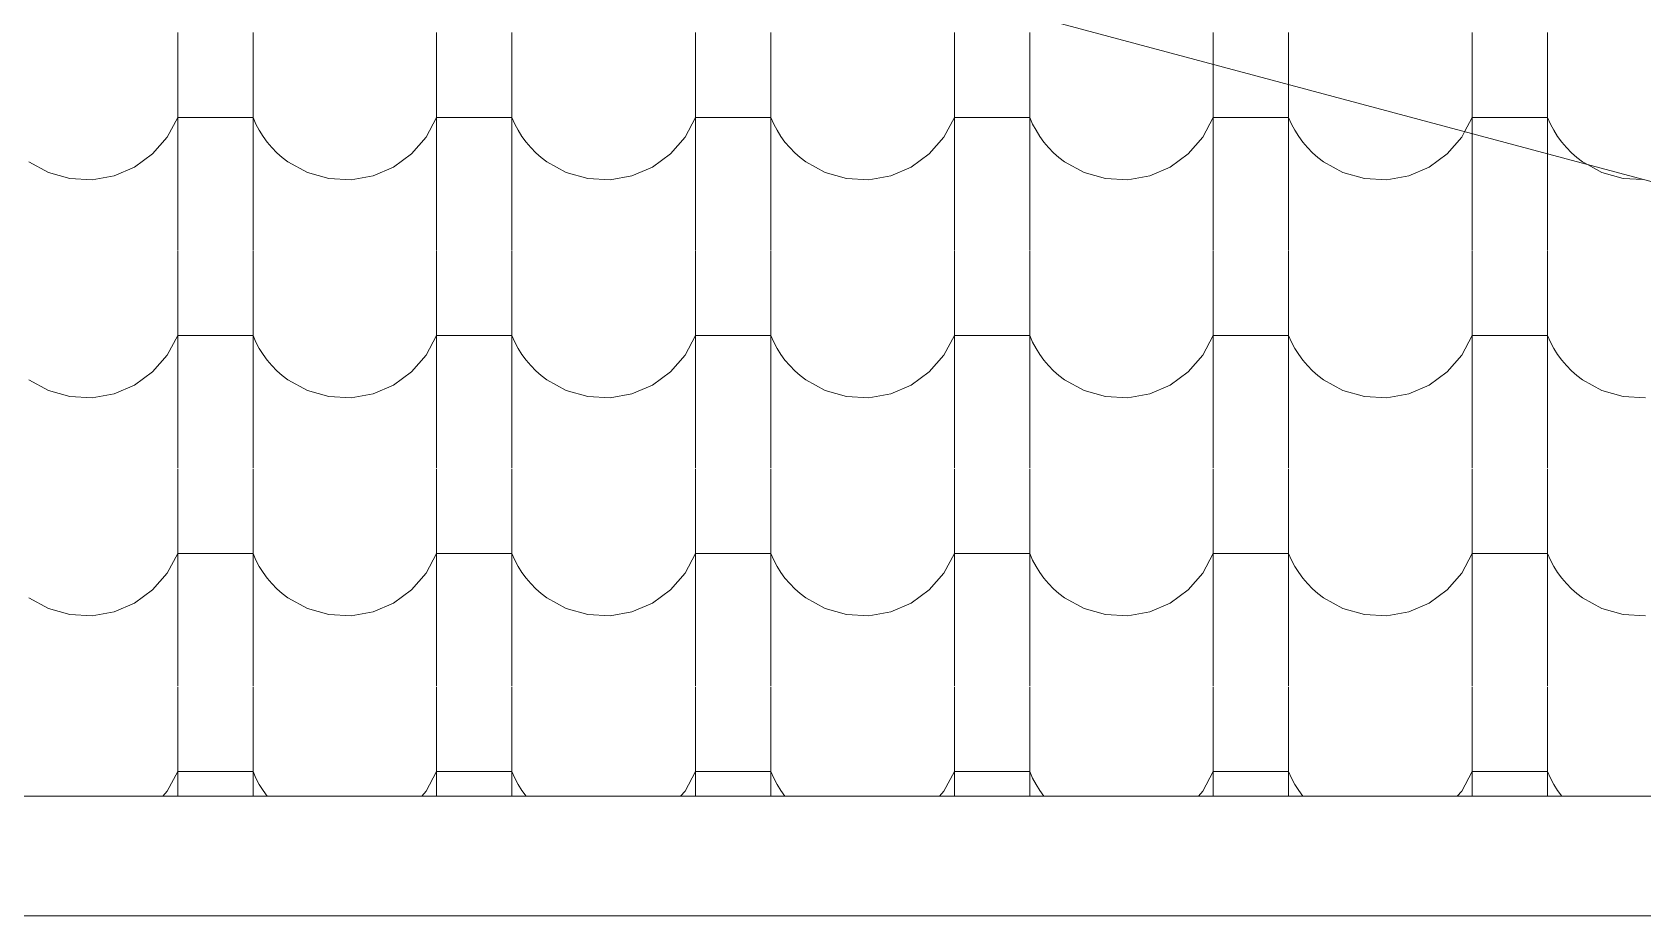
# Model space of a CAD drawing. Header units: millimetres. Extents: x 3554773 to 3850347, y -1853213 to -1653133.
# Drawn here: x 3604341 to 3608492, y -1693890 to -1691612 of the extents above; entities that cross this region are included whole.
import ezdxf

# ---------------------------------------------------------------- set-up
doc = ezdxf.new("R2010")
doc.units = ezdxf.units.MM
doc.header["$MEASUREMENT"] = 0
doc.set_wipeout_variables(frame=1)
doc.linetypes.add('Wipeout_Contour', pattern=[1000, 0, -1000])
doc.layers.add('Shell - Roof', color=7, linetype='Continuous')
doc.layers.add('Structural - Bearing', color=7, linetype='Continuous')
for name, color, linetype, lineweight, true_color in [('Shell - Roof_Pen_No__72', 7, 'Continuous', 20, 0xbf8080), ('Shell - Roof_Pen_No__92', 7, 'Continuous', 13, 0xbf8080), ('Structural - Bearing_Pen_No__87', 7, 'Continuous', 20, 0x6a6a6a)]:
    doc.layers.add(name, color=color, linetype=linetype, lineweight=lineweight, true_color=true_color)

# ---------------------------------------------------------------- blocks, each defined once
blk = doc.blocks.new('Fill_9', base_point=(2062354.7, -947561.6))
at = {"color": 254, "linetype": 'Wipeout_Contour', "lineweight": 0, "ltscale": 16243110.99359402}
blk.add_wipeout([(3675542.1, -1724558.6), (3671600.1, -1725614.9), (3676733.4, -1725614.9), (3680675.4, -1724558.6)], dxfattribs=at).dxf.layer = 'Shell - Roof'
blk = doc.blocks.new('*X19', base_point=(2062354.7, -947561.6))
at = {"layer": 'Shell - Roof_Pen_No__72', "linetype": 'Continuous'}
for p, q in [((3679165.7, -1725128.1), (3679165.7, -1725266.6)), ((3679213.7, -1725128.1), (3679213.7, -1725266.6)), ((3679330.7, -1725128.1), (3679330.7, -1725266.6)), ((3679378.7, -1725128.1), (3679378.7, -1725266.6)), ((3679495.7, -1725128.1), (3679495.7, -1725266.6)), ((3679543.7, -1725128.1), (3679543.7, -1725266.6)), ((3679660.7, -1725128.1), (3679660.7, -1725266.6)), ((3679708.7, -1725128.1), (3679708.7, -1725266.6)), ((3679825.7, -1725148.4), (3679825.7, -1725266.6)), ((3679873.7, -1725161.3), (3679873.7, -1725266.6)), ((3679159, -1725194.7), (3679165.7, -1725182.2)), ((3679189.7, -1725182.2), (3679165.7, -1725182.2)), ((3679213.7, -1725182.2), (3679189.7, -1725182.2)), ((3679213.7, -1725182.2), (3679215.5, -1725186.4)), ((3679324, -1725194.7), (3679330.7, -1725182.2)), ((3679354.7, -1725182.2), (3679330.7, -1725182.2)), ((3679378.7, -1725182.2), (3679354.7, -1725182.2)), ((3679378.7, -1725182.2), (3679380.5, -1725186.4)), ((3679489, -1725194.7), (3679495.7, -1725182.2)), ((3679519.7, -1725182.2), (3679495.7, -1725182.2)), ((3679543.7, -1725182.2), (3679519.7, -1725182.2)), ((3679543.7, -1725182.2), (3679545.5, -1725186.4)), ((3679654, -1725194.7), (3679660.7, -1725182.2)), ((3679684.7, -1725182.2), (3679660.7, -1725182.2)), ((3679708.7, -1725182.2), (3679684.7, -1725182.2)), ((3679708.7, -1725182.2), (3679710.5, -1725186.4)), ((3679819, -1725194.7), (3679825.7, -1725182.2)), ((3679849.7, -1725182.2), (3679825.7, -1725182.2)), ((3679873.7, -1725182.2), (3679849.7, -1725182.2)), ((3679873.7, -1725182.2), (3679875.5, -1725186.4)), ((3679215.5, -1725186.4), (3679217.7, -1725190.4)), ((3679217.7, -1725190.4), (3679220.1, -1725194.3)), ((3679380.5, -1725186.4), (3679382.7, -1725190.4)), ((3679382.7, -1725190.4), (3679385.1, -1725194.3)), ((3679545.5, -1725186.4), (3679547.7, -1725190.4)), ((3679547.7, -1725190.4), (3679550.1, -1725194.3)), ((3679710.5, -1725186.4), (3679712.7, -1725190.4)), ((3679712.7, -1725190.4), (3679715.1, -1725194.3)), ((3679875.5, -1725186.4), (3679877.7, -1725190.4)), ((3679877.7, -1725190.4), (3679880.1, -1725194.3)), ((3679984, -1725194.7), (3679985.8, -1725191.3)), ((3679990.7, -1725192.6), (3679990.7, -1725266.6)), ((3679149.7, -1725205.4), (3679159, -1725194.7)), ((3679220.1, -1725194.3), (3679222.7, -1725197.9)), ((3679222.7, -1725197.9), (3679225.7, -1725201.4)), ((3679225.7, -1725201.4), (3679228.9, -1725204.7)), ((3679314.7, -1725205.4), (3679324, -1725194.7)), ((3679385.1, -1725194.3), (3679387.7, -1725197.9)), ((3679387.7, -1725197.9), (3679390.7, -1725201.4)), ((3679390.7, -1725201.4), (3679393.9, -1725204.7)), ((3679479.7, -1725205.4), (3679489, -1725194.7)), ((3679550.1, -1725194.3), (3679552.7, -1725197.9)), ((3679552.7, -1725197.9), (3679555.7, -1725201.4)), ((3679555.7, -1725201.4), (3679558.9, -1725204.7)), ((3679644.7, -1725205.4), (3679654, -1725194.7)), ((3679715.1, -1725194.3), (3679717.7, -1725197.9)), ((3679717.7, -1725197.9), (3679720.7, -1725201.4)), ((3679720.7, -1725201.4), (3679723.9, -1725204.7)), ((3679809.7, -1725205.4), (3679819, -1725194.7)), ((3679880.1, -1725194.3), (3679882.7, -1725197.9)), ((3679882.7, -1725197.9), (3679885.7, -1725201.4)), ((3679885.7, -1725201.4), (3679888.9, -1725204.7)), ((3679974.7, -1725205.4), (3679984, -1725194.7)), ((3679070.9, -1725210.4), (3679083.3, -1725217.3)), ((3679138.2, -1725213.8), (3679149.7, -1725205.4)), ((3679228.9, -1725204.7), (3679232.3, -1725207.7)), ((3679232.3, -1725207.7), (3679235.9, -1725210.4)), ((3679235.9, -1725210.4), (3679248.3, -1725217.3)), ((3679303.2, -1725213.8), (3679314.7, -1725205.4)), ((3679393.9, -1725204.7), (3679397.3, -1725207.7)), ((3679397.3, -1725207.7), (3679400.9, -1725210.4)), ((3679400.9, -1725210.4), (3679413.3, -1725217.3)), ((3679468.2, -1725213.8), (3679479.7, -1725205.4)), ((3679558.9, -1725204.7), (3679562.3, -1725207.7)), ((3679562.3, -1725207.7), (3679565.9, -1725210.4)), ((3679565.9, -1725210.4), (3679578.3, -1725217.3)), ((3679633.2, -1725213.8), (3679644.7, -1725205.4)), ((3679723.9, -1725204.7), (3679727.3, -1725207.7)), ((3679727.3, -1725207.7), (3679730.9, -1725210.4)), ((3679730.9, -1725210.4), (3679743.3, -1725217.3)), ((3679798.2, -1725213.8), (3679809.7, -1725205.4)), ((3679888.9, -1725204.7), (3679892.3, -1725207.7)), ((3679892.3, -1725207.7), (3679895.9, -1725210.4)), ((3679895.9, -1725210.4), (3679908.3, -1725217.3)), ((3679963.2, -1725213.8), (3679974.7, -1725205.4)), ((3680038.7, -1725205.5), (3680038.7, -1725266.6)), ((3680064.5, -1725212.4), (3680073.3, -1725217.3)), ((3679083.3, -1725217.3), (3679097, -1725221.1)), ((3679097, -1725221.1), (3679111.2, -1725221.9)), ((3679111.2, -1725221.9), (3679125.2, -1725219.4)), ((3679125.2, -1725219.4), (3679138.2, -1725213.8)), ((3679248.3, -1725217.3), (3679262, -1725221.1)), ((3679262, -1725221.1), (3679276.2, -1725221.9)), ((3679276.2, -1725221.9), (3679290.2, -1725219.4)), ((3679290.2, -1725219.4), (3679303.2, -1725213.8)), ((3679413.3, -1725217.3), (3679427, -1725221.1)), ((3679427, -1725221.1), (3679441.2, -1725221.9)), ((3679441.2, -1725221.9), (3679455.2, -1725219.4)), ((3679455.2, -1725219.4), (3679468.2, -1725213.8)), ((3679578.3, -1725217.3), (3679592, -1725221.1)), ((3679592, -1725221.1), (3679606.2, -1725221.9)), ((3679606.2, -1725221.9), (3679620.2, -1725219.4)), ((3679620.2, -1725219.4), (3679633.2, -1725213.8)), ((3679743.3, -1725217.3), (3679757, -1725221.1)), ((3679757, -1725221.1), (3679771.2, -1725221.9)), ((3679771.2, -1725221.9), (3679785.2, -1725219.4)), ((3679785.2, -1725219.4), (3679798.2, -1725213.8)), ((3679908.3, -1725217.3), (3679922, -1725221.1)), ((3679922, -1725221.1), (3679936.2, -1725221.9)), ((3679936.2, -1725221.9), (3679950.2, -1725219.4)), ((3679950.2, -1725219.4), (3679963.2, -1725213.8)), ((3680073.3, -1725217.3), (3680087, -1725221.1)), ((3680087, -1725221.1), (3680099.4, -1725221.8)), ((3679165.7, -1725267.1), (3679165.7, -1725405.6)), ((3679213.7, -1725267.1), (3679213.7, -1725405.6)), ((3679330.7, -1725267.1), (3679330.7, -1725405.6)), ((3679378.7, -1725267.1), (3679378.7, -1725405.6)), ((3679495.7, -1725267.1), (3679495.7, -1725405.6)), ((3679543.7, -1725267.1), (3679543.7, -1725405.6)), ((3679660.7, -1725267.1), (3679660.7, -1725405.6)), ((3679708.7, -1725267.1), (3679708.7, -1725405.6)), ((3679825.7, -1725267.1), (3679825.7, -1725405.6)), ((3679873.7, -1725267.1), (3679873.7, -1725405.6)), ((3679990.7, -1725267.1), (3679990.7, -1725405.6)), ((3680038.7, -1725267.1), (3680038.7, -1725405.6)), ((3679159, -1725333.7), (3679165.7, -1725321.2)), ((3679189.7, -1725321.2), (3679165.7, -1725321.2)), ((3679213.7, -1725321.2), (3679189.7, -1725321.2)), ((3679213.7, -1725321.2), (3679215.5, -1725325.4)), ((3679215.5, -1725325.4), (3679217.7, -1725329.4)), ((3679324, -1725333.7), (3679330.7, -1725321.2)), ((3679354.7, -1725321.2), (3679330.7, -1725321.2)), ((3679378.7, -1725321.2), (3679354.7, -1725321.2)), ((3679378.7, -1725321.2), (3679380.5, -1725325.4)), ((3679380.5, -1725325.4), (3679382.7, -1725329.4)), ((3679489, -1725333.7), (3679495.7, -1725321.2)), ((3679519.7, -1725321.2), (3679495.7, -1725321.2)), ((3679543.7, -1725321.2), (3679519.7, -1725321.2)), ((3679543.7, -1725321.2), (3679545.5, -1725325.4)), ((3679545.5, -1725325.4), (3679547.7, -1725329.4)), ((3679654, -1725333.7), (3679660.7, -1725321.2)), ((3679684.7, -1725321.2), (3679660.7, -1725321.2)), ((3679708.7, -1725321.2), (3679684.7, -1725321.2)), ((3679708.7, -1725321.2), (3679710.5, -1725325.4)), ((3679710.5, -1725325.4), (3679712.7, -1725329.4)), ((3679819, -1725333.7), (3679825.7, -1725321.2)), ((3679849.7, -1725321.2), (3679825.7, -1725321.2)), ((3679873.7, -1725321.2), (3679849.7, -1725321.2)), ((3679873.7, -1725321.2), (3679875.5, -1725325.4)), ((3679875.5, -1725325.4), (3679877.7, -1725329.4)), ((3679984, -1725333.7), (3679990.7, -1725321.2)), ((3680014.7, -1725321.2), (3679990.7, -1725321.2)), ((3680038.7, -1725321.2), (3680014.7, -1725321.2)), ((3680038.7, -1725321.2), (3680040.5, -1725325.4)), ((3680040.5, -1725325.4), (3680042.7, -1725329.4)), ((3679149.7, -1725344.4), (3679159, -1725333.7)), ((3679217.7, -1725329.4), (3679220.1, -1725333.3)), ((3679220.1, -1725333.3), (3679222.7, -1725336.9)), ((3679314.7, -1725344.4), (3679324, -1725333.7)), ((3679382.7, -1725329.4), (3679385.1, -1725333.3)), ((3679385.1, -1725333.3), (3679387.7, -1725336.9)), ((3679479.7, -1725344.4), (3679489, -1725333.7)), ((3679547.7, -1725329.4), (3679550.1, -1725333.3)), ((3679550.1, -1725333.3), (3679552.7, -1725336.9)), ((3679644.7, -1725344.4), (3679654, -1725333.7)), ((3679712.7, -1725329.4), (3679715.1, -1725333.3)), ((3679715.1, -1725333.3), (3679717.7, -1725336.9)), ((3679809.7, -1725344.4), (3679819, -1725333.7)), ((3679877.7, -1725329.4), (3679880.1, -1725333.3)), ((3679880.1, -1725333.3), (3679882.7, -1725336.9)), ((3679974.7, -1725344.4), (3679984, -1725333.7)), ((3680042.7, -1725329.4), (3680045.1, -1725333.3)), ((3680045.1, -1725333.3), (3680047.7, -1725336.9)), ((3679138.2, -1725352.8), (3679149.7, -1725344.4)), ((3679222.7, -1725336.9), (3679225.7, -1725340.4)), ((3679225.7, -1725340.4), (3679228.9, -1725343.7)), ((3679228.9, -1725343.7), (3679232.3, -1725346.7)), ((3679232.3, -1725346.7), (3679235.9, -1725349.4)), ((3679303.2, -1725352.8), (3679314.7, -1725344.4)), ((3679387.7, -1725336.9), (3679390.7, -1725340.4)), ((3679390.7, -1725340.4), (3679393.9, -1725343.7)), ((3679393.9, -1725343.7), (3679397.3, -1725346.7)), ((3679397.3, -1725346.7), (3679400.9, -1725349.4)), ((3679468.2, -1725352.8), (3679479.7, -1725344.4)), ((3679552.7, -1725336.9), (3679555.7, -1725340.4)), ((3679555.7, -1725340.4), (3679558.9, -1725343.7)), ((3679558.9, -1725343.7), (3679562.3, -1725346.7)), ((3679562.3, -1725346.7), (3679565.9, -1725349.4)), ((3679633.2, -1725352.8), (3679644.7, -1725344.4)), ((3679717.7, -1725336.9), (3679720.7, -1725340.4)), ((3679720.7, -1725340.4), (3679723.9, -1725343.7)), ((3679723.9, -1725343.7), (3679727.3, -1725346.7)), ((3679727.3, -1725346.7), (3679730.9, -1725349.4)), ((3679798.2, -1725352.8), (3679809.7, -1725344.4)), ((3679882.7, -1725336.9), (3679885.7, -1725340.4)), ((3679885.7, -1725340.4), (3679888.9, -1725343.7)), ((3679888.9, -1725343.7), (3679892.3, -1725346.7)), ((3679892.3, -1725346.7), (3679895.9, -1725349.4)), ((3679963.2, -1725352.8), (3679974.7, -1725344.4)), ((3680047.7, -1725336.9), (3680050.7, -1725340.4)), ((3680050.7, -1725340.4), (3680053.9, -1725343.7)), ((3680053.9, -1725343.7), (3680057.3, -1725346.7)), ((3680057.3, -1725346.7), (3680060.9, -1725349.4)), ((3679070.9, -1725349.4), (3679083.3, -1725356.3)), ((3679083.3, -1725356.3), (3679097, -1725360.1)), ((3679125.2, -1725358.4), (3679138.2, -1725352.8)), ((3679235.9, -1725349.4), (3679248.3, -1725356.3)), ((3679248.3, -1725356.3), (3679262, -1725360.1)), ((3679290.2, -1725358.4), (3679303.2, -1725352.8)), ((3679400.9, -1725349.4), (3679413.3, -1725356.3)), ((3679413.3, -1725356.3), (3679427, -1725360.1)), ((3679455.2, -1725358.4), (3679468.2, -1725352.8)), ((3679565.9, -1725349.4), (3679578.3, -1725356.3)), ((3679578.3, -1725356.3), (3679592, -1725360.1)), ((3679620.2, -1725358.4), (3679633.2, -1725352.8)), ((3679730.9, -1725349.4), (3679743.3, -1725356.3)), ((3679743.3, -1725356.3), (3679757, -1725360.1)), ((3679785.2, -1725358.4), (3679798.2, -1725352.8)), ((3679895.9, -1725349.4), (3679908.3, -1725356.3)), ((3679908.3, -1725356.3), (3679922, -1725360.1)), ((3679950.2, -1725358.4), (3679963.2, -1725352.8)), ((3680060.9, -1725349.4), (3680073.3, -1725356.3)), ((3680073.3, -1725356.3), (3680087, -1725360.1)), ((3679097, -1725360.1), (3679111.2, -1725360.9)), ((3679111.2, -1725360.9), (3679125.2, -1725358.4)), ((3679262, -1725360.1), (3679276.2, -1725360.9)), ((3679276.2, -1725360.9), (3679290.2, -1725358.4)), ((3679427, -1725360.1), (3679441.2, -1725360.9)), ((3679441.2, -1725360.9), (3679455.2, -1725358.4)), ((3679592, -1725360.1), (3679606.2, -1725360.9)), ((3679606.2, -1725360.9), (3679620.2, -1725358.4)), ((3679757, -1725360.1), (3679771.2, -1725360.9)), ((3679771.2, -1725360.9), (3679785.2, -1725358.4)), ((3679922, -1725360.1), (3679936.2, -1725360.9)), ((3679936.2, -1725360.9), (3679950.2, -1725358.4)), ((3680087, -1725360.1), (3680101.2, -1725360.9)), ((3679165.7, -1725406.1), (3679165.7, -1725544.6)), ((3679213.7, -1725406.1), (3679213.7, -1725544.6)), ((3679330.7, -1725406.1), (3679330.7, -1725544.6)), ((3679378.7, -1725406.1), (3679378.7, -1725544.6)), ((3679495.7, -1725406.1), (3679495.7, -1725544.6)), ((3679543.7, -1725406.1), (3679543.7, -1725544.6)), ((3679660.7, -1725406.1), (3679660.7, -1725544.6)), ((3679708.7, -1725406.1), (3679708.7, -1725544.6)), ((3679825.7, -1725406.1), (3679825.7, -1725544.6)), ((3679873.7, -1725406.1), (3679873.7, -1725544.6)), ((3679990.7, -1725406.1), (3679990.7, -1725544.6)), ((3680038.7, -1725406.1), (3680038.7, -1725544.6)), ((3679159, -1725472.7), (3679165.7, -1725460.2)), ((3679189.7, -1725460.2), (3679165.7, -1725460.2)), ((3679213.7, -1725460.2), (3679189.7, -1725460.2)), ((3679213.7, -1725460.2), (3679215.5, -1725464.4)), ((3679215.5, -1725464.4), (3679217.7, -1725468.4)), ((3679217.7, -1725468.4), (3679220.1, -1725472.3)), ((3679324, -1725472.7), (3679330.7, -1725460.2)), ((3679354.7, -1725460.2), (3679330.7, -1725460.2)), ((3679378.7, -1725460.2), (3679354.7, -1725460.2)), ((3679378.7, -1725460.2), (3679380.5, -1725464.4)), ((3679380.5, -1725464.4), (3679382.7, -1725468.4)), ((3679382.7, -1725468.4), (3679385.1, -1725472.3)), ((3679489, -1725472.7), (3679495.7, -1725460.2)), ((3679519.7, -1725460.2), (3679495.7, -1725460.2)), ((3679543.7, -1725460.2), (3679519.7, -1725460.2)), ((3679543.7, -1725460.2), (3679545.5, -1725464.4)), ((3679545.5, -1725464.4), (3679547.7, -1725468.4)), ((3679547.7, -1725468.4), (3679550.1, -1725472.3)), ((3679654, -1725472.7), (3679660.7, -1725460.2)), ((3679684.7, -1725460.2), (3679660.7, -1725460.2)), ((3679708.7, -1725460.2), (3679684.7, -1725460.2)), ((3679708.7, -1725460.2), (3679710.5, -1725464.4)), ((3679710.5, -1725464.4), (3679712.7, -1725468.4)), ((3679712.7, -1725468.4), (3679715.1, -1725472.3)), ((3679819, -1725472.7), (3679825.7, -1725460.2)), ((3679849.7, -1725460.2), (3679825.7, -1725460.2)), ((3679873.7, -1725460.2), (3679849.7, -1725460.2)), ((3679873.7, -1725460.2), (3679875.5, -1725464.4)), ((3679875.5, -1725464.4), (3679877.7, -1725468.4)), ((3679877.7, -1725468.4), (3679880.1, -1725472.3)), ((3679984, -1725472.7), (3679990.7, -1725460.2)), ((3680014.7, -1725460.2), (3679990.7, -1725460.2)), ((3680038.7, -1725460.2), (3680014.7, -1725460.2)), ((3680038.7, -1725460.2), (3680040.5, -1725464.4)), ((3680040.5, -1725464.4), (3680042.7, -1725468.4)), ((3680042.7, -1725468.4), (3680045.1, -1725472.3)), ((3679149.7, -1725483.4), (3679159, -1725472.7)), ((3679220.1, -1725472.3), (3679222.7, -1725475.9)), ((3679222.7, -1725475.9), (3679225.7, -1725479.4)), ((3679225.7, -1725479.4), (3679228.9, -1725482.7)), ((3679314.7, -1725483.4), (3679324, -1725472.7)), ((3679385.1, -1725472.3), (3679387.7, -1725475.9)), ((3679387.7, -1725475.9), (3679390.7, -1725479.4)), ((3679390.7, -1725479.4), (3679393.9, -1725482.7)), ((3679479.7, -1725483.4), (3679489, -1725472.7)), ((3679550.1, -1725472.3), (3679552.7, -1725475.9)), ((3679552.7, -1725475.9), (3679555.7, -1725479.4)), ((3679555.7, -1725479.4), (3679558.9, -1725482.7)), ((3679644.7, -1725483.4), (3679654, -1725472.7)), ((3679715.1, -1725472.3), (3679717.7, -1725475.9)), ((3679717.7, -1725475.9), (3679720.7, -1725479.4)), ((3679720.7, -1725479.4), (3679723.9, -1725482.7)), ((3679809.7, -1725483.4), (3679819, -1725472.7)), ((3679880.1, -1725472.3), (3679882.7, -1725475.9)), ((3679882.7, -1725475.9), (3679885.7, -1725479.4)), ((3679885.7, -1725479.4), (3679888.9, -1725482.7)), ((3679974.7, -1725483.4), (3679984, -1725472.7)), ((3680045.1, -1725472.3), (3680047.7, -1725475.9)), ((3680047.7, -1725475.9), (3680050.7, -1725479.4)), ((3680050.7, -1725479.4), (3680053.9, -1725482.7)), ((3679070.9, -1725488.4), (3679083.3, -1725495.3)), ((3679138.2, -1725491.8), (3679149.7, -1725483.4)), ((3679228.9, -1725482.7), (3679232.3, -1725485.7)), ((3679232.3, -1725485.7), (3679235.9, -1725488.4)), ((3679235.9, -1725488.4), (3679248.3, -1725495.3)), ((3679303.2, -1725491.8), (3679314.7, -1725483.4)), ((3679393.9, -1725482.7), (3679397.3, -1725485.7)), ((3679397.3, -1725485.7), (3679400.9, -1725488.4)), ((3679400.9, -1725488.4), (3679413.3, -1725495.3)), ((3679468.2, -1725491.8), (3679479.7, -1725483.4)), ((3679558.9, -1725482.7), (3679562.3, -1725485.7)), ((3679562.3, -1725485.7), (3679565.9, -1725488.4)), ((3679565.9, -1725488.4), (3679578.3, -1725495.3)), ((3679633.2, -1725491.8), (3679644.7, -1725483.4)), ((3679723.9, -1725482.7), (3679727.3, -1725485.7)), ((3679727.3, -1725485.7), (3679730.9, -1725488.4)), ((3679730.9, -1725488.4), (3679743.3, -1725495.3)), ((3679798.2, -1725491.8), (3679809.7, -1725483.4)), ((3679888.9, -1725482.7), (3679892.3, -1725485.7)), ((3679892.3, -1725485.7), (3679895.9, -1725488.4)), ((3679895.9, -1725488.4), (3679908.3, -1725495.3)), ((3679963.2, -1725491.8), (3679974.7, -1725483.4)), ((3680053.9, -1725482.7), (3680057.3, -1725485.7)), ((3680057.3, -1725485.7), (3680060.9, -1725488.4)), ((3680060.9, -1725488.4), (3680073.3, -1725495.3)), ((3679083.3, -1725495.3), (3679097, -1725499.1)), ((3679097, -1725499.1), (3679111.2, -1725499.9)), ((3679111.2, -1725499.9), (3679125.2, -1725497.4)), ((3679125.2, -1725497.4), (3679138.2, -1725491.8)), ((3679248.3, -1725495.3), (3679262, -1725499.1)), ((3679262, -1725499.1), (3679276.2, -1725499.9)), ((3679276.2, -1725499.9), (3679290.2, -1725497.4)), ((3679290.2, -1725497.4), (3679303.2, -1725491.8)), ((3679413.3, -1725495.3), (3679427, -1725499.1)), ((3679427, -1725499.1), (3679441.2, -1725499.9)), ((3679441.2, -1725499.9), (3679455.2, -1725497.4)), ((3679455.2, -1725497.4), (3679468.2, -1725491.8)), ((3679578.3, -1725495.3), (3679592, -1725499.1)), ((3679592, -1725499.1), (3679606.2, -1725499.9)), ((3679606.2, -1725499.9), (3679620.2, -1725497.4)), ((3679620.2, -1725497.4), (3679633.2, -1725491.8)), ((3679743.3, -1725495.3), (3679757, -1725499.1)), ((3679757, -1725499.1), (3679771.2, -1725499.9)), ((3679771.2, -1725499.9), (3679785.2, -1725497.4)), ((3679785.2, -1725497.4), (3679798.2, -1725491.8)), ((3679908.3, -1725495.3), (3679922, -1725499.1)), ((3679922, -1725499.1), (3679936.2, -1725499.9)), ((3679936.2, -1725499.9), (3679950.2, -1725497.4)), ((3679950.2, -1725497.4), (3679963.2, -1725491.8)), ((3680073.3, -1725495.3), (3680087, -1725499.1)), ((3680087, -1725499.1), (3680101.2, -1725499.9)), ((3679165.7, -1725545.1), (3679165.7, -1725614.9)), ((3679213.7, -1725545.1), (3679213.7, -1725614.9)), ((3679330.7, -1725545.1), (3679330.7, -1725614.9)), ((3679378.7, -1725545.1), (3679378.7, -1725614.9)), ((3679495.7, -1725545.1), (3679495.7, -1725614.9)), ((3679543.7, -1725545.1), (3679543.7, -1725614.9)), ((3679660.7, -1725545.1), (3679660.7, -1725614.9)), ((3679708.7, -1725545.1), (3679708.7, -1725614.9)), ((3679825.7, -1725545.1), (3679825.7, -1725614.9)), ((3679873.7, -1725545.1), (3679873.7, -1725614.9)), ((3679990.7, -1725545.1), (3679990.7, -1725614.9)), ((3680038.7, -1725545.1), (3680038.7, -1725614.9)), ((3679159, -1725611.7), (3679165.7, -1725599.2)), ((3679189.7, -1725599.2), (3679165.7, -1725599.2)), ((3679213.7, -1725599.2), (3679189.7, -1725599.2)), ((3679213.7, -1725599.2), (3679215.5, -1725603.4)), ((3679215.5, -1725603.4), (3679217.7, -1725607.4)), ((3679324, -1725611.7), (3679330.7, -1725599.2)), ((3679354.7, -1725599.2), (3679330.7, -1725599.2)), ((3679378.7, -1725599.2), (3679354.7, -1725599.2)), ((3679378.7, -1725599.2), (3679380.5, -1725603.4)), ((3679380.5, -1725603.4), (3679382.7, -1725607.4)), ((3679489, -1725611.7), (3679495.7, -1725599.2)), ((3679519.7, -1725599.2), (3679495.7, -1725599.2)), ((3679543.7, -1725599.2), (3679519.7, -1725599.2)), ((3679543.7, -1725599.2), (3679545.5, -1725603.4)), ((3679545.5, -1725603.4), (3679547.7, -1725607.4)), ((3679654, -1725611.7), (3679660.7, -1725599.2)), ((3679684.7, -1725599.2), (3679660.7, -1725599.2)), ((3679708.7, -1725599.2), (3679684.7, -1725599.2)), ((3679708.7, -1725599.2), (3679710.5, -1725603.4)), ((3679710.5, -1725603.4), (3679712.7, -1725607.4)), ((3679819, -1725611.7), (3679825.7, -1725599.2)), ((3679849.7, -1725599.2), (3679825.7, -1725599.2)), ((3679873.7, -1725599.2), (3679849.7, -1725599.2)), ((3679873.7, -1725599.2), (3679875.5, -1725603.4)), ((3679875.5, -1725603.4), (3679877.7, -1725607.4)), ((3679984, -1725611.7), (3679990.7, -1725599.2)), ((3680014.7, -1725599.2), (3679990.7, -1725599.2)), ((3680038.7, -1725599.2), (3680014.7, -1725599.2)), ((3680038.7, -1725599.2), (3680040.5, -1725603.4)), ((3680040.5, -1725603.4), (3680042.7, -1725607.4)), ((3679156.2, -1725614.9), (3679159, -1725611.7)), ((3679217.7, -1725607.4), (3679220.1, -1725611.3)), ((3679220.1, -1725611.3), (3679222.7, -1725614.9)), ((3679321.2, -1725614.9), (3679324, -1725611.7)), ((3679382.7, -1725607.4), (3679385.1, -1725611.3)), ((3679385.1, -1725611.3), (3679387.7, -1725614.9)), ((3679486.2, -1725614.9), (3679489, -1725611.7)), ((3679547.7, -1725607.4), (3679550.1, -1725611.3)), ((3679550.1, -1725611.3), (3679552.7, -1725614.9)), ((3679651.2, -1725614.9), (3679654, -1725611.7)), ((3679712.7, -1725607.4), (3679715.1, -1725611.3)), ((3679715.1, -1725611.3), (3679717.7, -1725614.9)), ((3679816.2, -1725614.9), (3679819, -1725611.7)), ((3679877.7, -1725607.4), (3679880.1, -1725611.3)), ((3679880.1, -1725611.3), (3679882.7, -1725614.9)), ((3679981.2, -1725614.9), (3679984, -1725611.7)), ((3680042.7, -1725607.4), (3680045.1, -1725611.3)), ((3680045.1, -1725611.3), (3680047.7, -1725614.9))]:
    blk.add_line(p, q, dxfattribs=at)
blk = doc.blocks.new('Fill_10', base_point=(2062354.7, -947561.6))
at = {"color": 254, "linetype": 'Wipeout_Contour', "lineweight": 0, "ltscale": 12190911.82455207}
blk.add_wipeout([(3679150, -1724967.4), (3676733.4, -1725614.9), (3681566.6, -1725614.9)], dxfattribs=at).dxf.layer = 'Shell - Roof'
at = {"layer": 'Shell - Roof_Pen_No__72', "linetype": 'Continuous'}
blk.add_blockref('*X19', (2062354.7, -947561.6), dxfattribs=at)
blk = doc.blocks.new('*X21', base_point=(2062354.7, -947561.6))
at = {"layer": 'Shell - Roof_Pen_No__72', "linetype": 'Continuous'}
for p, q in [((3679825.7, -1725128.1), (3679825.7, -1725148.4)), ((3679873.7, -1725128.1), (3679873.7, -1725161.3)), ((3679990.7, -1725128.1), (3679990.7, -1725192.6)), ((3680038.7, -1725128.1), (3680038.7, -1725205.5)), ((3679985.8, -1725191.3), (3679990.7, -1725182.2)), ((3680014.7, -1725182.2), (3679990.7, -1725182.2)), ((3680038.7, -1725182.2), (3680014.7, -1725182.2)), ((3680038.7, -1725182.2), (3680040.5, -1725186.4)), ((3680040.5, -1725186.4), (3680042.7, -1725190.4)), ((3680042.7, -1725190.4), (3680045.1, -1725194.3)), ((3680045.1, -1725194.3), (3680047.7, -1725197.9)), ((3680047.7, -1725197.9), (3680050.7, -1725201.4)), ((3680050.7, -1725201.4), (3680053.9, -1725204.7)), ((3680053.9, -1725204.7), (3680057.3, -1725207.7)), ((3680057.3, -1725207.7), (3680060.9, -1725210.4)), ((3680060.9, -1725210.4), (3680064.5, -1725212.4))]:
    blk.add_line(p, q, dxfattribs=at)
blk = doc.blocks.new('Fill_11', base_point=(2062354.7, -947561.6))
at = {"color": 254, "linetype": 'Wipeout_Contour', "lineweight": 0, "ltscale": 20331142.60891676}
blk.add_wipeout([(3680688.3, -1724555.2), (3679150, -1724967.4), (3681566.6, -1725614.9), (3686699.9, -1725614.9), (3682745.1, -1724555.2)], dxfattribs=at).dxf.layer = 'Shell - Roof'
at = {"layer": 'Shell - Roof_Pen_No__72', "linetype": 'Continuous'}
blk.add_blockref('*X21', (2062354.7, -947561.6), dxfattribs=at)

msp = doc.modelspace()

# ---------------------------------------------------------------- wipeouts: each hides what was drawn before it
at = {"color": 254, "linetype": 'Wipeout_Contour', "lineweight": 0, "ltscale": 16254981.3060142}
msp.add_wipeout([(3588176.4, -1693581.6), (3588176.4, -1693890.2), (3621129.2, -1693890.2), (3621129.2, -1693581.6)], dxfattribs=at).dxf.layer = 'Structural - Bearing'

# ---------------------------------------------------------------- next in the draw order: linework, layer by layer
at = {"layer": 'Structural - Bearing_Pen_No__87', "linetype": 'Continuous'}
msp.add_line((3588176.4, -1693890.2), (3621129.2, -1693890.2), dxfattribs=at)

# ---------------------------------------------------------------- next in the draw order: block references
at = {"layer": 'Shell - Roof_Pen_No__72', "linetype": 'Continuous', "xscale": 4.044305905627746, "yscale": 4.044305905627746, "zscale": 4.044305905627746}
msp.add_blockref('Fill_9', (-2934162, 1453103.7), dxfattribs=at)

# ---------------------------------------------------------------- next in the draw order: block references
msp.add_blockref('Fill_10', (-2934162, 1453103.7), dxfattribs=at)

# ---------------------------------------------------------------- next in the draw order: block references
msp.add_blockref('Fill_11', (-2934162, 1453103.7), dxfattribs=at)

# ---------------------------------------------------------------- next in the draw order: linework, layer by layer
at = {"layer": 'Shell - Roof_Pen_No__92', "linetype": 'Continuous'}
msp.add_line((3614426.2, -1693581.6), (3604652.8, -1690962.9), dxfattribs=at)
at = {"layer": 'Structural - Bearing_Pen_No__87', "linetype": 'Continuous'}
msp.add_line((3588176.4, -1693581.6), (3621129.2, -1693581.6), dxfattribs=at)

doc.saveas('drawing.dxf')
